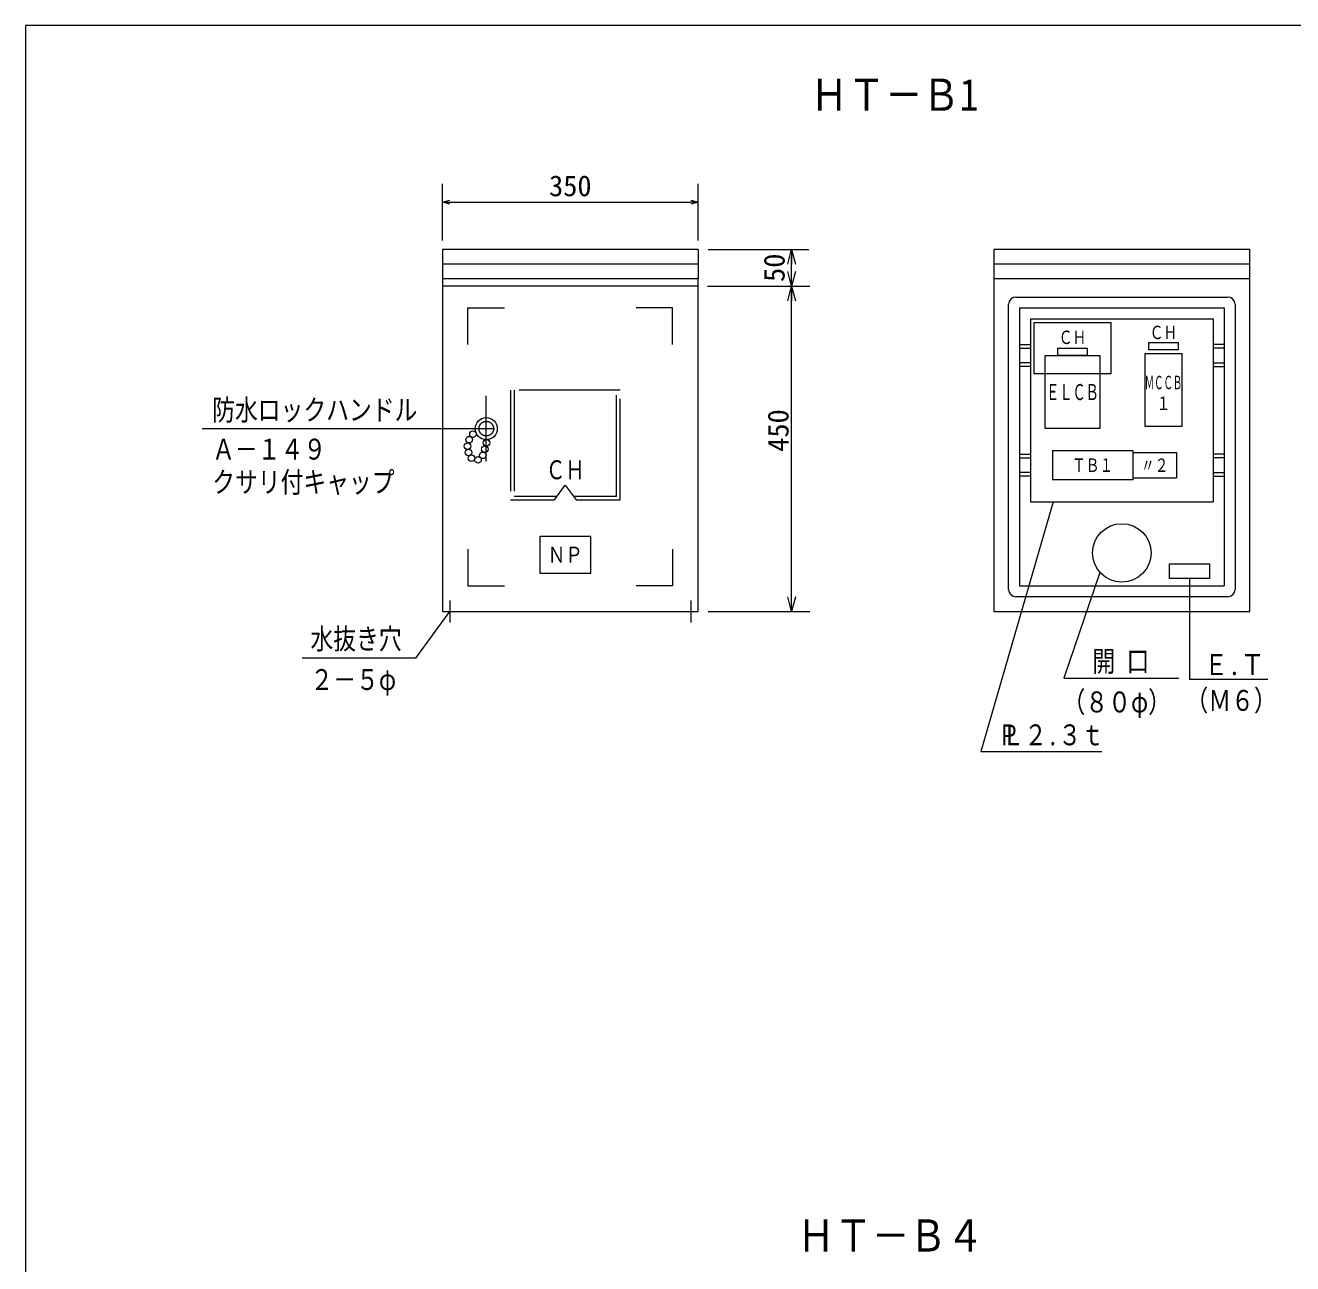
# Model space of a CAD drawing. Units: millimetres, scale not verified. Extents: x 396 to 6718, y 6971 to 11281.
# Drawn here: x 396 to 2130, y 9461 to 11154 of the extents above; entities that cross this region are included whole.
import ezdxf
from ezdxf.enums import TextEntityAlignment as Align

# ---------------------------------------------------------------- set-up
doc = ezdxf.new("R2010")
doc.units = ezdxf.units.MM
doc.header["$LTSCALE"] = 23.0001
doc.linetypes.add('CHAIN', pattern=[18.5, 12, -1.5, 3.5, -1.5])
doc.linetypes.add('DASHED_SPACED', pattern=[12, 6, -6])
for name, color, linetype, lineweight in [('_0-0_', 7, 'Continuous', 13), ('寸法', 3, 'Continuous', 13), ('本体', 7, 'Continuous', 20)]:
    doc.layers.add(name, color=color, linetype=linetype, lineweight=lineweight)
doc.styles.add('ＭＳ ゴシック', font='')
doc.styles.get('ＭＳ ゴシック').set_extended_font_data('MS Gothic')

# ---------------------------------------------------------------- blocks, each defined once
blk = doc.blocks.new('filled_arrow')
at = {"color": 0, "linetype": 'Continuous', "lineweight": -2}
blk.add_solid([(7.5, 1.25), (0, 0), (7.5, -1.25)], dxfattribs=at)

msp = doc.modelspace()

# ---------------------------------------------------------------- linework, layer by layer
at = {"layer": '_0-0_', "color": 6}
msp.add_lwpolyline([(6717.53, 11154.11), (396.04, 11154.11), (396.04, 6971.19), (6717.53, 6971.19)], close=True, dxfattribs=at)
at = {"layer": '寸法', "color": 1}
for p, q in [((966.68, 10860.09), (966.68, 10937.19)), ((1316.68, 10860.09), (1316.68, 10937.19)), ((966.68, 10912.19), (976.68, 10914.87)), ((976.68, 10909.51), (966.68, 10912.19)), ((966.68, 10912.19), (976.68, 10912.19)), ((976.68, 10912.19), (1306.68, 10912.19)), ((1306.68, 10914.87), (1316.68, 10912.19)), ((1316.68, 10912.19), (1306.68, 10909.51)), ((1316.68, 10912.19), (1306.68, 10912.19)), ((1330.43, 10847.59), (1468.18, 10847.59)), ((1439.16, 10827.59), (1444.52, 10847.59)), ((1444.52, 10847.59), (1449.88, 10827.59)), ((1444.52, 10847.59), (1444.52, 10827.59)), ((1444.52, 10807.59), (1444.52, 10837.59)), ((1444.52, 10797.59), (1439.16, 10817.59)), ((1449.88, 10817.59), (1444.52, 10797.59)), ((1444.52, 10797.59), (1444.52, 10817.59)), ((1329.18, 10797.59), (1469.52, 10797.59)), ((1329.18, 10797.59), (1469.52, 10797.59)), ((1329.18, 10797.59), (1468.18, 10797.59)), ((1439.16, 10777.59), (1444.52, 10797.59)), ((1444.52, 10797.59), (1449.88, 10777.59)), ((1444.52, 10797.59), (1444.52, 10777.59)), ((1444.52, 10352.59), (1444.52, 10792.59)), ((638.05, 10602.59), (1038.18, 10602.59)), ((1988.81, 10397.59), (1988.81, 10259.36)), ((1444.52, 10352.59), (1439.16, 10372.59)), ((1449.88, 10372.59), (1444.52, 10352.59)), ((1444.52, 10352.59), (1444.52, 10372.59)), ((1330.43, 10352.59), (1469.52, 10352.59)), ((1988.81, 10260.01), (2095.89, 10260.01))]:
    msp.add_line(p, q, dxfattribs=at)
for points in [[(1802.44, 10502.59), (1802.39, 10502.42), (1703.27, 10160.82), (1869.08, 10160.82)], [(1866.27, 10406.18), (1866.21, 10406.01), (1816.92, 10261.51), (1974.22, 10261.51)], [(976.68, 10352.59), (976.57, 10352.45), (930.02, 10288.83), (775, 10288.83)]]:
    msp.add_lwpolyline(points, dxfattribs=at)
at = {"layer": '本体'}
for p, q in [((966.68, 10847.59), (966.68, 10807.59)), ((1316.68, 10847.59), (966.68, 10847.59)), ((1316.68, 10847.59), (1316.68, 10807.59)), ((2071.31, 10847.59), (1721.31, 10847.59)), ((1721.31, 10847.59), (1721.31, 10352.59)), ((2071.31, 10352.59), (2071.31, 10847.59)), ((1316.68, 10827.59), (966.68, 10827.59)), ((2071.31, 10827.59), (1721.31, 10827.59)), ((1316.68, 10807.59), (966.68, 10807.59)), ((966.68, 10807.59), (966.68, 10352.59)), ((1316.68, 10352.59), (1316.68, 10807.59)), ((2071.31, 10807.59), (1721.31, 10807.59)), ((1316.68, 10797.59), (966.68, 10797.59)), ((1741.31, 10382.59), (1741.31, 10772.59)), ((1751.31, 10782.59), (2041.31, 10782.59)), ((2051.31, 10772.59), (2051.31, 10382.59)), ((1756.31, 10767.59), (2036.31, 10767.59)), ((1756.31, 10767.59), (1756.31, 10387.59)), ((1771.31, 10752.59), (2021.31, 10752.59)), ((1771.31, 10752.59), (1771.31, 10502.59)), ((2021.31, 10752.59), (2021.31, 10502.59)), ((2036.31, 10767.59), (2036.31, 10387.59)), ((1756.31, 10717.59), (1771.31, 10717.59)), ((2036.31, 10717.59), (2021.31, 10717.59)), ((1771.31, 10687.59), (1756.31, 10687.59)), ((2021.31, 10687.59), (2036.31, 10687.59)), ((1026.68, 10557.59), (1026.68, 10647.59)), ((1756.31, 10567.59), (1771.31, 10567.59)), ((1801.31, 10572.59), (1801.31, 10532.59)), ((1801.31, 10572.59), (1911.31, 10572.59)), ((1911.31, 10572.59), (1911.31, 10532.59)), ((1911.31, 10570.09), (1971.31, 10570.09)), ((1971.31, 10570.09), (1971.31, 10535.09)), ((2036.31, 10567.59), (2021.31, 10567.59)), ((1771.31, 10537.59), (1756.31, 10537.59)), ((1911.31, 10532.59), (1801.31, 10532.59)), ((1911.31, 10535.09), (1971.31, 10535.09)), ((2021.31, 10537.59), (2036.31, 10537.59)), ((1771.31, 10502.59), (2021.31, 10502.59)), ((1756.31, 10387.59), (2036.31, 10387.59)), ((2041.31, 10372.59), (1751.31, 10372.59)), ((966.68, 10352.59), (1316.68, 10352.59)), ((966.68, 10352.59), (1316.68, 10352.59)), ((1721.31, 10352.59), (2071.31, 10352.59))]:
    msp.add_line(p, q, dxfattribs=at)
at = {"layer": '本体', "linetype": 'DASHED_SPACED'}
for p, q in [((1756.31, 10712.59), (1771.31, 10712.59)), ((2036.31, 10712.59), (2021.31, 10712.59)), ((1771.31, 10692.59), (1756.31, 10692.59)), ((2021.31, 10692.59), (2036.31, 10692.59)), ((1209.86, 10655.13), (1059.86, 10655.13)), ((1059.86, 10655.13), (1059.86, 10505.13)), ((1064.86, 10655.13), (1064.86, 10510.13)), ((1204.86, 10510.13), (1204.86, 10655.13)), ((1209.86, 10505.13), (1209.86, 10655.13)), ((1756.31, 10562.59), (1771.31, 10562.59)), ((2036.31, 10562.59), (2021.31, 10562.59)), ((1771.31, 10542.59), (1756.31, 10542.59)), ((2021.31, 10542.59), (2036.31, 10542.59)), ((1064.86, 10510.13), (1123.61, 10510.13)), ((1119.86, 10505.13), (1134.86, 10525.13)), ((1134.86, 10525.13), (1149.86, 10505.13)), ((1146.11, 10510.13), (1204.86, 10510.13)), ((1059.86, 10505.13), (1119.86, 10505.13)), ((1149.86, 10505.13), (1209.86, 10505.13)), ((976.68, 10367.59), (976.68, 10337.59)), ((1306.68, 10367.59), (1306.68, 10337.59))]:
    msp.add_line(p, q, dxfattribs=at)
for points in [[(1001.68, 10717.59), (1001.68, 10767.59), (1051.68, 10767.59)], [(1281.68, 10717.59), (1281.68, 10767.59), (1231.68, 10767.59)], [(1001.68, 10437.59), (1001.68, 10387.59), (1051.68, 10387.59)], [(1281.68, 10437.59), (1281.68, 10387.59), (1231.68, 10387.59)]]:
    msp.add_lwpolyline(points, dxfattribs=at)
at = {"layer": '本体', "linetype": 'CHAIN'}
msp.add_lwpolyline([(1776.31, 10747.59), (1881.31, 10747.59), (1881.31, 10677.59), (1776.31, 10677.59)], close=True, dxfattribs=at)
at = {"layer": '本体'}
for points in [[(1933.27, 10720.47), (1973.27, 10720.47), (1973.27, 10710.47), (1933.27, 10710.47)], [(1791.31, 10702.59), (1866.31, 10702.59), (1866.31, 10602.59), (1791.31, 10602.59)], [(1808.81, 10712.59), (1848.81, 10712.59), (1848.81, 10702.59), (1808.81, 10702.59)], [(1928.27, 10705.47), (1978.27, 10705.47), (1978.27, 10605.47), (1928.27, 10605.47)], [(1961.31, 10417.59), (2016.31, 10417.59), (2016.31, 10397.59), (1961.31, 10397.59)]]:
    msp.add_lwpolyline(points, close=True, dxfattribs=at)
at = {"layer": '本体', "linetype": 'DASHED_SPACED'}
msp.add_lwpolyline([(1099.86, 10405.13), (1169.86, 10405.13), (1169.86, 10455.13), (1099.86, 10455.13)], close=True, dxfattribs=at)
at = {"layer": '本体'}
for centre, radius in [((1026.68, 10602.59), 15), ((1008.52, 10595), 4.5), ((1001.15, 10578.68), 4.5), ((1003.2, 10587.52), 4.5), ((1024.79, 10574.42), 4.5), ((1026.91, 10583.09), 4.5), ((1002.35, 10569.94), 4.5), ((1006.62, 10562.09), 4.5), ((1015.38, 10559.96), 4.5), ((1021.95, 10566.1), 4.5), ((1896.31, 10432.59), 40)]:
    msp.add_circle(centre, radius, dxfattribs=at)
at = {"layer": '本体', "linetype": 'DASHED_SPACED'}
msp.add_circle((1026.68, 10602.59), 10, dxfattribs=at)
at = {"layer": '本体'}
for centre, start, end in [((1751.31, 10772.59), 90, 180), ((2041.31, 10772.59), 0, 90), ((1751.31, 10382.59), 180, 270), ((2041.31, 10382.59), 270, 0)]:
    msp.add_arc(centre, 10, start, end, dxfattribs=at)

# ---------------------------------------------------------------- block references
at = {"layer": '寸法', "color": 1, "xscale": 0.024, "yscale": 0.024}
for p, rotation in [((1802.44, 10502.59), 253.8), ((1866.27, 10406.18), 251.2), ((976.68, 10352.59), 233.8)]:
    msp.add_blockref('filled_arrow', p, dxfattribs=dict(at, rotation=rotation))

# ---------------------------------------------------------------- texts
at = {"layer": '寸法', "style": 'ＭＳ ゴシック'}
for s, height, width, p in [('ＨＴ－Ｂ1', 43.99, 0.85, (1470.47, 11024.04)), ('防水ロックハンドル', 28.59, 0.8, (651.67, 10605.33)), ('Ａ－１４９', 28.59, 0.8, (651.67, 10551.64)), ('クサリ付キャップ', 28.59, 0.8, (651.67, 10506.58)), ('水抜き穴', 28.59, 0.8, (786.14, 10292.26)), ('開 口', 28.59, 0.8, (1855.92, 10261.6)), ('Ｅ.Ｔ', 28.59, 0.85, (2008.83, 10256.91)), ('２－５φ', 28.59, 0.8, (786.14, 10236.55)), (' （８０φ）', 28.59, 0.8, (1799.63, 10205.88)), ('（Ｍ６）', 28.59, 0.8, (1983.45, 10208.05)), ('Ｐ', 28.59, 0.8, (1726.05, 10160.91)), ('Ｌ２.３ｔ', 28.59, 0.8, (1731.62, 10160.91)), ('ＨＴ－Ｂ４', 43.99, 0.85, (1452.48, 9463.86))]:
    msp.add_text(s, height=height, dxfattribs=dict(at, width=width)).set_placement(p, align=Align.BOTTOM_LEFT)
msp.add_text('350', height=28.49, dxfattribs=at).set_placement((1141.68, 10934.69), align=Align.MIDDLE_CENTER)
for s, p in [('50', (1420.68, 10822.59)), ('450', (1426.04, 10600))]:
    msp.add_text(s, height=28.49, rotation=90, dxfattribs=at).set_placement(p, align=Align.MIDDLE_CENTER)
at = {"layer": '本体', "style": 'ＭＳ ゴシック'}
for s, height, width, p in [('ＣＨ', 18.33, 0.75, (1828.81, 10727.45)), ('ＣＨ', 18.33, 0.75, (1953.27, 10734.14)), ('ＥＬＣＢ', 21.99, 0.6, (1828.81, 10652.59)), ('ＭＣＣＢ', 18.33, 0.5, (1953.27, 10665.68)), ('１', 18.33, 0.75, (1953.27, 10637.25)), ('ＴＢ１', 18.33, 0.75, (1856.31, 10552.59)), ('〃２', 18.33, 0.75, (1941.31, 10552.59)), ('ＣＨ', 25.92, 0.75, (1134.86, 10546.3)), ('ＮＰ', 21.99, 0.8, (1134.86, 10430.13))]:
    msp.add_text(s, height=height, dxfattribs=dict(at, width=width)).set_placement(p, align=Align.MIDDLE_CENTER)

doc.saveas('drawing.dxf')
